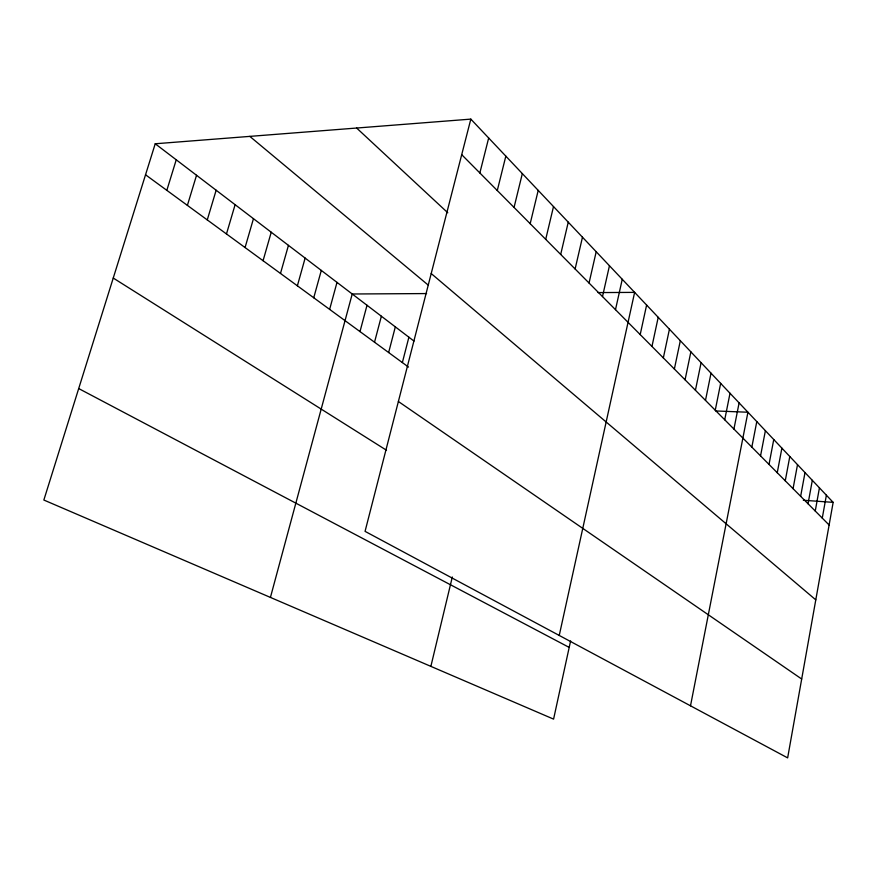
<?xml version="1.0" encoding="UTF-8"?>
<svg xmlns="http://www.w3.org/2000/svg" width="877" height="877" viewBox="0 0 877 877"><rect width="100%" height="100%" fill="white"/><g stroke="black" fill="none" stroke-linecap="round" stroke-linejoin="round"><path stroke-width="1.32" d="M470.828 119.119L833.15 502.357L787.645 757.881L365.062 531.363L470.828 119.119L155.229 143.773L43.85 500.033L553.584 719.118L570.609 640.912M822.275 518.099L826.386 495.198M815.248 511.028L819.436 487.853M808.046 503.76L812.321 480.322M800.646 496.305L805.009 472.593M793.06 488.653L797.511 464.657M777.252 472.725L781.889 448.136M785.255 480.804L789.804 456.511M769.019 464.426L773.755 439.53M760.545 455.897L765.391 430.684M751.841 447.117L756.785 421.585M690.506 705.81L747.938 412.234L715.742 410.962M733.928 429.061L739.103 402.883M724.72 419.787L730.015 393.269M715.248 410.228L720.653 383.37M705.481 400.394L711.017 373.174M695.428 390.254L701.096 362.683M685.058 379.807L690.868 351.863M674.369 369.031L680.322 340.704M663.341 357.915L669.436 329.193M651.962 346.437L658.21 317.321M640.199 334.586L646.612 305.053M559.241 635.452L634.63 292.381L598.026 292.589M615.49 309.68L622.253 279.281M602.499 296.579L609.449 265.742M589.048 283.03L596.196 251.721M575.115 268.987L582.471 237.207M560.688 254.44L568.252 222.166M545.713 239.344L553.508 206.566M430.87 666.367L452.313 577M530.179 223.69L538.215 190.386M514.054 207.432L522.33 173.591M497.281 190.528L505.832 156.139M479.851 172.966L488.675 137.996M402.368 362.563L408.89 337.207M388.643 352.532L395.33 326.858M374.523 342.205L381.374 316.224M359.998 331.583L367.014 305.262M270.434 597.412L352.225 293.992L426.584 293.565M329.631 309.384L336.998 282.383M313.747 297.774L321.3 270.412M297.38 285.803L305.13 258.079M280.487 273.449L288.445 245.363M263.067 260.71L271.234 232.23M245.067 247.544L253.464 218.68M226.474 233.951L235.113 204.681M207.268 219.908L216.148 190.221M187.393 205.371L196.536 175.268M166.827 190.342L176.244 159.789M803.321 500.252L833.15 502.357M78.7 388.555L569.195 647.412M113.254 278.053L386.483 450.241M398.388 401.502L801.688 679.017M145.538 174.775L408.518 367.068M155.229 143.773L413.966 341.076M249.813 136.384L427.965 284.882M431.21 273.547L815.785 599.868M356.643 128.042L447.785 212.771M461.708 154.67L829.116 525.005"/></g></svg>
